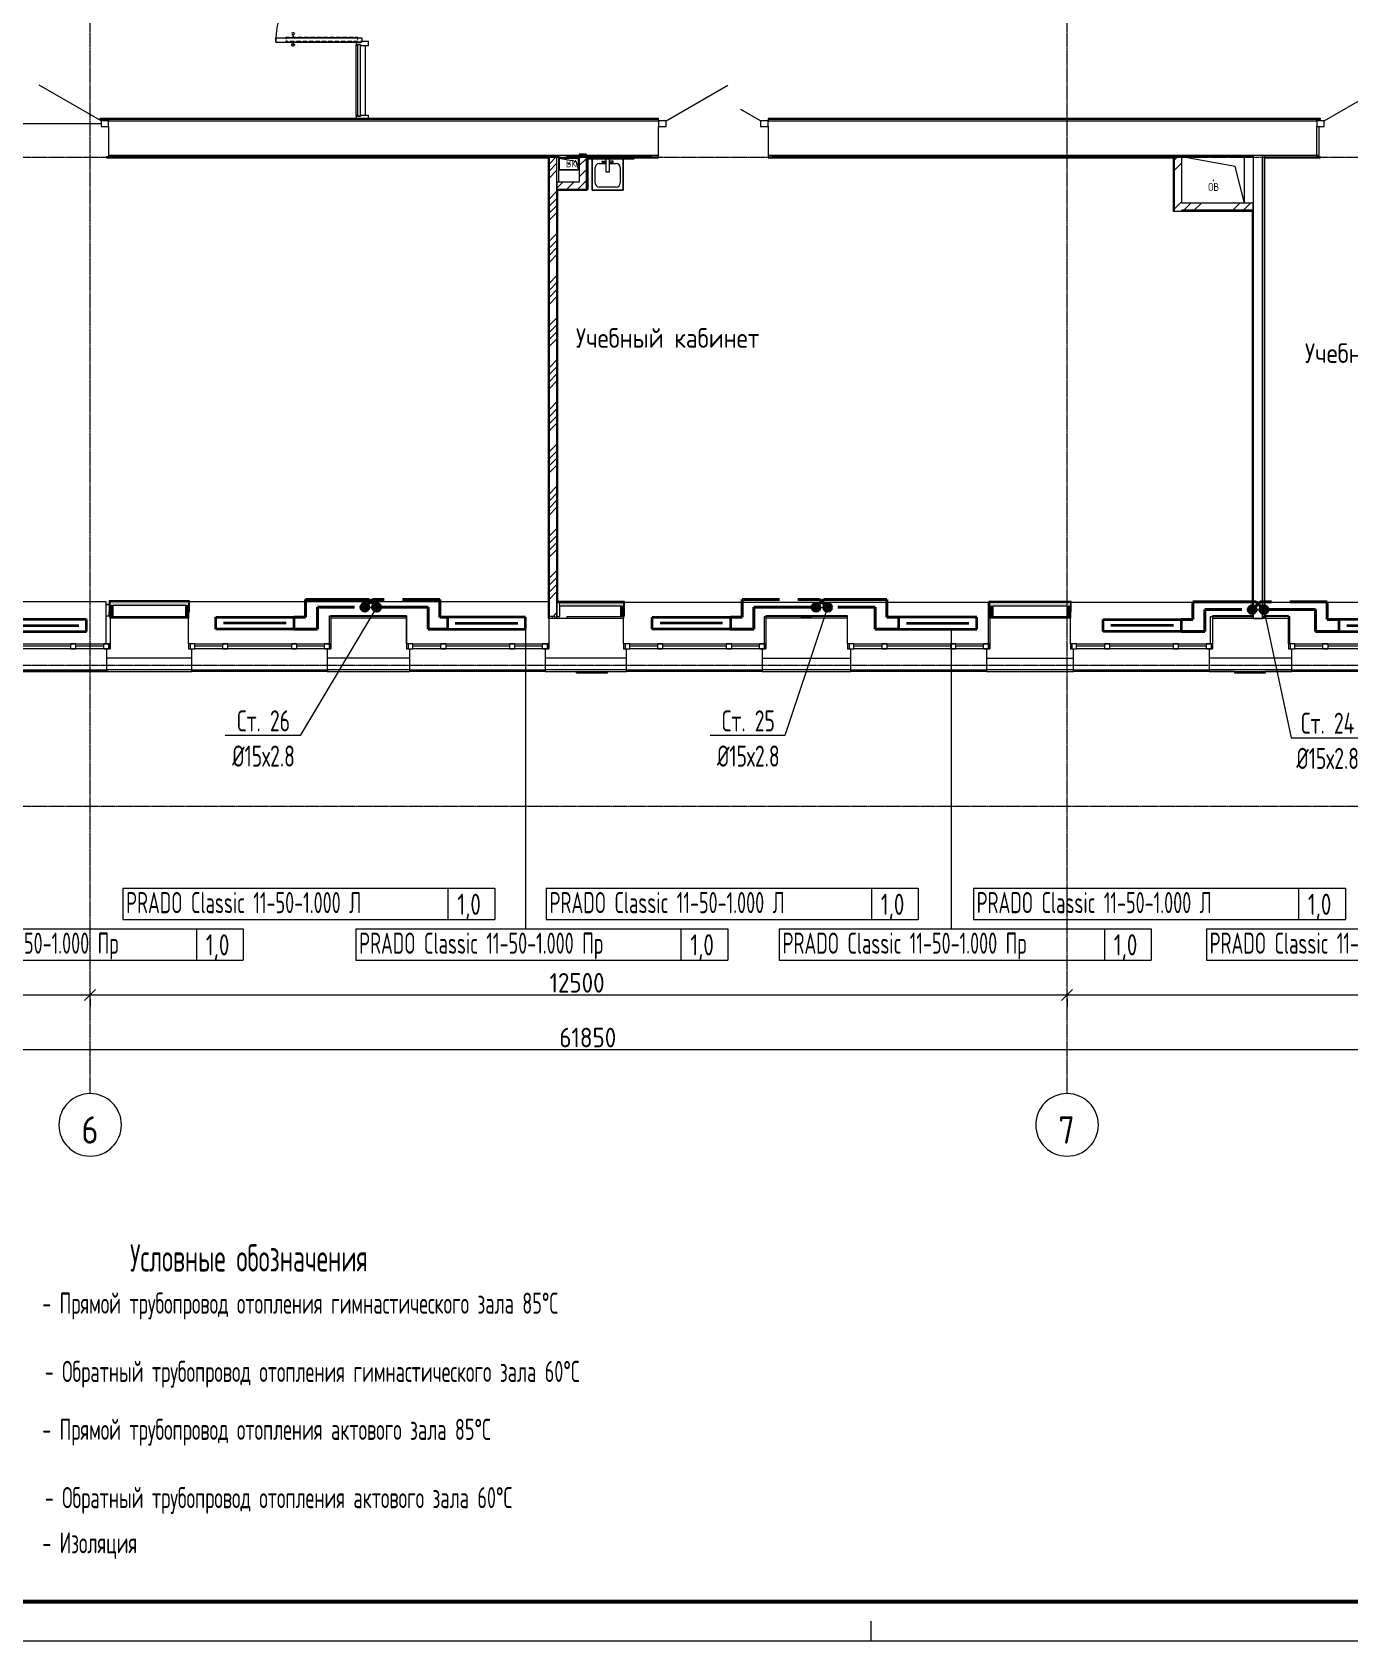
# Model space of a CAD drawing. Header units: millimetres. Extents: x -3929 to 624051, y 52832 to 514950.
# Drawn here: x 188967 to 205814, y 313246 to 333822 of the extents above; entities that cross this region are included whole.
import ezdxf
from ezdxf import colors
from ezdxf.entities.mleader import LeaderData, LeaderLine
from ezdxf.enums import TextEntityAlignment as Align
from ezdxf.math import Vec2, Vec3

# ---------------------------------------------------------------- set-up
doc = ezdxf.new("R2010")
doc.units = ezdxf.units.MM
for name, pattern in [('ADSK_Линия сетки', [25, 20, -2.5, 0, -2.5]), ('ADSK_Штриховая_ш2 п1', [3, 2, -1]), ('ADSK_Штриховая_ш3 п1_5', [4.5, 3, -1.5]), ('Hidden', [7.14375, 4.7625, -2.38125])]:
    doc.linetypes.add(name, pattern=pattern)
for name, color, linetype in [('9_Форматы', 7, 'Continuous'), ('ПРИБОРЫ', 3, 'Continuous'), ('статистика приборов', 252, 'Continuous'), ('стояки', 7, 'Continuous')]:
    doc.layers.add(name, color=color, linetype=linetype)
for name, color, linetype, lineweight in [('_ Окна', 7, 'Continuous', 9), ('_надписи ОВ', 7, 'Continuous', 20), ('Аннотация', 7, 'Continuous', 18), ('Витраж', 7, 'Continuous', 9), ('Двери', 7, 'Continuous', 9), ('Марки помещений', 7, 'Continuous', 20), ('Обобщенные модели', 7, 'Continuous', 18), ('ОВ-О-Оборудование', 32, 'Continuous', 35), ('ОВ-рамка', 7, 'Continuous', 30), ('ОВ-ТЕКСТ', 7, 'Continuous', 25), ('Окна', 7, 'Continuous', 9), ('Оси', 253, 'Continuous', 9), ('Панели витража', 7, 'Continuous', 9), ('Перекрытие', 7, 'Continuous', 18), ('Размеры', 7, 'Continuous', 9), ('Сантехника', 7, 'Continuous', 18), ('Стены внутренние', 7, 'Continuous', 18), ('Стены наружные', 7, 'Continuous', 18), ('Стены несущие', 7, 'Continuous', 30), ('Стены отделка', 7, 'Continuous', 30), ('Стены перегородки', 7, 'Continuous', 30), ('Стены штриховка', 7, 'Continuous', 9)]:
    doc.layers.add(name, color=color, linetype=linetype, lineweight=lineweight)
doc.layers.add('Линии', color=7, linetype='Continuous', lineweight=9, true_color=0x00a600)
doc.layers.add('т11.1', color=1, linetype='Continuous', true_color=0xff0000)
doc.layers.add('т21.1', color=5, linetype='Continuous', true_color=0x0000ff)
doc.styles.add('GOST Common', font='GOST_Common.ttf', dxfattribs={"width": 0.9, "height": 350})
doc.styles.add('GOST Common_1', font='GOST_Common.ttf', dxfattribs={"width": 0.9, "height": 250})
doc.styles.add('GOST Common_2', font='GOST_Common.ttf', dxfattribs={"width": 0.9, "height": 250})
doc.styles.add('GOST Common_4', font='GOST_Common.ttf', dxfattribs={"width": 0.9, "height": 200})
doc.styles.add('СТИЛЬ', font='simplex.shx', dxfattribs={"width": 0.65})

# ---------------------------------------------------------------- blocks, each defined once
blk = doc.blocks.new('*U2874')
at = {"layer": 'ОВ-О-Оборудование', "color": 32, "ltscale": 0.1, "true_color": 0xcd6928}
for p, q in [((500, 75), (-500, 75)), ((-500, 75), (-500, -75)), ((-400, 0), (400, 0)), ((500, -75), (500, 75)), ((-500, -75), (500, -75))]:
    blk.add_line(p, q, dxfattribs=at)
blk = doc.blocks.new('3 этаж')
at = {"layer": 'Стены внутренние', "lineweight": 0}
for points in [[(381667, -83721), (381707, -83721), (381707, -83681), (380702, -83681), (380702, -83721), (381528, -83721)], [(380742, -83869), (380742, -83721), (380702, -83721), (380702, -83869)], [(381707, -83869), (381707, -83721), (381667, -83721), (381667, -83869), (381692, -83869)], [(386458, -83869), (386458, -83689), (386446, -83689), (386446, -83869)], [(387272, -83729), (387272, -83689), (386458, -83689), (386458, -83729), (387255, -83729)], [(387272, -83869), (387272, -83729), (387232, -83729), (387232, -83869), (387255, -83869)], [(392962, -83729), (392990, -83729), (392990, -83689), (391960, -83689), (391960, -83729), (392950, -83729)], [(392000, -83869), (392000, -83729), (391960, -83729), (391960, -83869)], [(392990, -83869), (392990, -83729), (392950, -83729), (392950, -83869), (392962, -83869)]]:
    blk.add_hatch(color=253, dxfattribs=at).paths.add_polyline_path(points)
at = {"color": 253, "linetype": 'ByBlock', "lineweight": 0}
for p, q in [((380377, -88779), (380518, -88637)), ((380518, -88637), (380377, -88779)), ((392877, -88779), (393018, -88637)), ((393018, -88637), (392877, -88779))]:
    blk.add_line(p, q, dxfattribs=at)
at = {"layer": '_ Окна', "color": 253, "lineweight": 0}
for p, q in [((380202, -84249), (379382, -84249)), ((380202, -84279), (380202, -84219)), ((380202, -84219), (380262, -84219)), ((380262, -84279), (380202, -84279)), ((380262, -84219), (380262, -84279)), ((380622, -84249), (380262, -84249)), ((380622, -84279), (380622, -84219)), ((380622, -84219), (380702, -84219)), ((380702, -84279), (380622, -84279)), ((380682, -84219), (380682, -84279)), ((380702, -84219), (380702, -84279)), ((381787, -84219), (381707, -84219)), ((381707, -84219), (381707, -84279)), ((381707, -84279), (381787, -84279)), ((381727, -84219), (381727, -84279)), ((381787, -84279), (381787, -84219)), ((382147, -84249), (381787, -84249)), ((382147, -84279), (382147, -84219)), ((382147, -84219), (382207, -84219)), ((382207, -84279), (382147, -84279)), ((382207, -84219), (382207, -84279)), ((383027, -84249), (382207, -84249)), ((383027, -84279), (383027, -84219)), ((383027, -84219), (383087, -84219)), ((383087, -84279), (383027, -84279)), ((383087, -84219), (383087, -84279)), ((383447, -84249), (383087, -84249)), ((383447, -84279), (383447, -84219)), ((383447, -84219), (383527, -84219)), ((383527, -84279), (383447, -84279)), ((383507, -84219), (383507, -84279)), ((383527, -84219), (383527, -84279)), ((384577, -84219), (384497, -84219)), ((384497, -84219), (384497, -84279)), ((384497, -84279), (384577, -84279)), ((384517, -84219), (384517, -84279)), ((384577, -84279), (384577, -84219)), ((384937, -84249), (384577, -84249)), ((384937, -84279), (384937, -84219)), ((384937, -84219), (384997, -84219)), ((384997, -84279), (384937, -84279)), ((384997, -84219), (384997, -84279)), ((385817, -84249), (384997, -84249)), ((385817, -84279), (385817, -84219)), ((385817, -84219), (385877, -84219)), ((385877, -84279), (385817, -84279)), ((385877, -84219), (385877, -84279)), ((386237, -84249), (385877, -84249)), ((386237, -84279), (386237, -84219)), ((386237, -84219), (386317, -84219)), ((386317, -84279), (386237, -84279)), ((386297, -84219), (386297, -84279)), ((386317, -84219), (386317, -84279)), ((387352, -84219), (387272, -84219)), ((387272, -84219), (387272, -84279)), ((387272, -84279), (387352, -84279)), ((387292, -84219), (387292, -84279)), ((387352, -84279), (387352, -84219)), ((387712, -84249), (387352, -84249)), ((387712, -84279), (387712, -84219)), ((387712, -84219), (387772, -84219)), ((387772, -84279), (387712, -84279)), ((387772, -84219), (387772, -84279)), ((388592, -84249), (387772, -84249)), ((388592, -84279), (388592, -84219)), ((388592, -84219), (388652, -84219)), ((388652, -84279), (388592, -84279)), ((388652, -84219), (388652, -84279)), ((389012, -84249), (388652, -84249)), ((389012, -84279), (389012, -84219)), ((389012, -84219), (389092, -84219)), ((389092, -84279), (389012, -84279)), ((389072, -84219), (389072, -84279)), ((389092, -84219), (389092, -84279)), ((390220, -84219), (390140, -84219)), ((390140, -84219), (390140, -84279)), ((390140, -84279), (390220, -84279)), ((390160, -84219), (390160, -84279)), ((390220, -84279), (390220, -84219)), ((390580, -84249), (390220, -84249)), ((390580, -84279), (390580, -84219)), ((390580, -84219), (390640, -84219)), ((390640, -84279), (390580, -84279)), ((390640, -84219), (390640, -84279)), ((391460, -84249), (390640, -84249)), ((391460, -84279), (391460, -84219)), ((391460, -84219), (391520, -84219)), ((391520, -84279), (391460, -84279)), ((391520, -84219), (391520, -84279)), ((391880, -84249), (391520, -84249)), ((391880, -84279), (391880, -84219)), ((391880, -84219), (391960, -84219)), ((391960, -84279), (391880, -84279)), ((391940, -84219), (391940, -84279)), ((391960, -84219), (391960, -84279)), ((393070, -84219), (392990, -84219)), ((392990, -84219), (392990, -84279)), ((392990, -84279), (393070, -84279)), ((393010, -84219), (393010, -84279)), ((393070, -84279), (393070, -84219)), ((393430, -84249), (393070, -84249)), ((393430, -84279), (393430, -84219)), ((393430, -84219), (393490, -84219)), ((393490, -84279), (393430, -84279)), ((393490, -84219), (393490, -84279)), ((394310, -84249), (393490, -84249)), ((394310, -84279), (394310, -84219)), ((394310, -84219), (394370, -84219)), ((394370, -84279), (394310, -84279)), ((394370, -84219), (394370, -84279)), ((394730, -84249), (394370, -84249)), ((394730, -84279), (394730, -84219)), ((394730, -84219), (394810, -84219)), ((394810, -84279), (394730, -84279)), ((394790, -84219), (394790, -84279)), ((394810, -84219), (394810, -84279)), ((395862, -84219), (395782, -84219)), ((395782, -84219), (395782, -84279)), ((395782, -84279), (395862, -84279)), ((395802, -84219), (395802, -84279)), ((395862, -84279), (395862, -84219)), ((396222, -84249), (395862, -84249)), ((396222, -84279), (396222, -84219)), ((396222, -84219), (396282, -84219)), ((396282, -84279), (396222, -84279)), ((396282, -84219), (396282, -84279)), ((397102, -84249), (396282, -84249))]:
    blk.add_line(p, q, dxfattribs=at)
at = {"layer": 'Витраж', "color": 253, "lineweight": 0, "extrusion": (0, 0, -1)}
for p, q in [((383869, -76513), (383852, -76513)), ((383852, -76513), (383852, -76563)), ((383869, -76523), (383869, -76513)), ((383909, -76523), (383869, -76523)), ((384009, -76513), (383909, -76513)), ((383909, -76513), (383909, -76523)), ((384009, -76563), (384009, -76513)), ((383852, -76563), (383869, -76563)), ((383869, -76563), (383869, -76553)), ((383869, -76553), (383909, -76553)), ((383909, -76553), (383909, -76563)), ((383909, -76563), (384009, -76563)), ((383869, -77458), (383852, -77458)), ((383852, -77458), (383852, -77508)), ((383852, -77508), (383869, -77508)), ((383869, -77468), (383869, -77458)), ((383909, -77468), (383869, -77468)), ((383869, -77508), (383869, -77498)), ((383869, -77498), (383909, -77498)), ((384009, -77458), (383909, -77458)), ((383909, -77458), (383909, -77468)), ((383909, -77498), (383909, -77508)), ((383909, -77508), (384009, -77508)), ((384009, -77508), (384009, -77458))]:
    blk.add_line(p, q, dxfattribs=at)
at = {"layer": 'Витраж', "color": 253, "lineweight": 0}
for p, q in [((383852, -77458), (383852, -76563)), ((383969, -77458), (383969, -76563))]:
    blk.add_line(p, q, dxfattribs=at)
at = {"layer": 'Двери', "color": 253, "lineweight": 0}
for p, q in [((382825, -76468), (382825, -76523)), ((382825, -76468), (383924, -76468)), ((382825, -76523), (382825, -76468)), ((382825, -76523), (383924, -76523)), ((383924, -76468), (383924, -76523)), ((380587, -77529), (379795, -77072)), ((387817, -77529), (388609, -77072)), ((396237, -77529), (397116, -77022)), ((380587, -77529), (380587, -77599)), ((380682, -77529), (380587, -77529)), ((380682, -77599), (380682, -77529)), ((387722, -77529), (387722, -77599)), ((387817, -77529), (387722, -77529)), ((387817, -77599), (387817, -77529)), ((389027, -77529), (388772, -77382)), ((389027, -77529), (389027, -77599)), ((389122, -77529), (389027, -77529)), ((389122, -77599), (389122, -77529)), ((396142, -77529), (396142, -77599)), ((396237, -77529), (396142, -77529)), ((396237, -77599), (396237, -77529)), ((380587, -77599), (380682, -77599)), ((387722, -77599), (387817, -77599)), ((389027, -77599), (389122, -77599)), ((396142, -77599), (396237, -77599))]:
    blk.add_line(p, q, dxfattribs=at)
blk.add_arc((383869, -76503), 1045, 90, 181.0966, dxfattribs=at)
at = {"layer": 'Линии', "color": 253, "linetype": 'ADSK_Штриховая_ш3 п1_5', "lineweight": 0}
for p, q in [((382957, -76511), (382956, -76458)), ((382956, -76458), (383869, -76458)), ((383869, -76511), (382957, -76511)), ((383049, -76458), (383044, -76413)), ((383049, -76511), (383044, -76555)), ((383869, -76458), (383869, -76511))]:
    blk.add_line(p, q, dxfattribs=at)
for centre in [(383044, -76413), (383044, -76555)]:
    blk.add_circle(centre, 17, dxfattribs=at)
at = {"layer": 'Обобщенные модели', "color": 253, "lineweight": 0}
for p, q in [((386448, -78155), (386448, -78005)), ((386448, -78005), (386698, -78005)), ((386448, -78005), (386661, -78042)), ((386698, -78005), (386448, -78005)), ((386448, -78005), (386448, -78155)), ((386448, -78155), (386448, -78005)), ((386448, -78005), (386698, -78005)), ((386448, -78005), (386661, -78042)), ((386698, -78005), (386448, -78005)), ((386448, -78005), (386448, -78155)), ((386448, -78155), (386448, -78005)), ((386448, -78005), (386698, -78005)), ((386448, -78005), (386661, -78042)), ((386698, -78005), (386448, -78005)), ((386448, -78005), (386448, -78155)), ((386698, -78155), (386448, -78155)), ((386448, -78155), (386698, -78155)), ((386698, -78155), (386448, -78155)), ((386448, -78155), (386698, -78155)), ((386698, -78155), (386448, -78155)), ((386448, -78155), (386698, -78155)), ((386661, -78042), (386698, -78155)), ((386661, -78042), (386698, -78155)), ((386661, -78042), (386698, -78155)), ((386698, -78005), (386698, -78155)), ((386698, -78155), (386698, -78005)), ((386698, -78005), (386698, -78155)), ((386698, -78155), (386698, -78005)), ((386698, -78005), (386698, -78155)), ((386698, -78155), (386698, -78005)), ((394418, -77990), (394418, -77992)), ((395218, -77990), (394418, -77990)), ((395098, -78110), (394418, -77990)), ((394418, -77990), (394418, -77992)), ((395218, -77990), (394418, -77990)), ((395216, -78580), (395098, -78110)), ((395218, -78580), (395218, -77990)), ((395218, -78580), (395218, -77990))]:
    blk.add_line(p, q, dxfattribs=at)
for centre, start, end in [((386573, -78080), 90, 270), ((386573, -78080), 105, 180), ((386573, -78080), 90, 270), ((386573, -78080), 105, 180), ((386573, -78080), 90, 270), ((386573, -78080), 105, 180), ((386573, -78080), 210, 270), ((386573, -78080), 210, 270), ((386573, -78080), 210, 270), ((386573, -78080), 270, 90), ((386573, -78080), 270, 90), ((386573, -78080), 270, 90), ((386573, -78080), 330, 75), ((386573, -78080), 330, 75), ((386573, -78080), 330, 75), ((394818, -78290), 0, 180), ((394818, -78290), 60, 180), ((394818, -78290), 180, 0), ((394818, -78290), 180, 285), ((394818, -78290), 15, 30)]:
    blk.add_arc(centre, 2.5, start, end, dxfattribs=at)
at = {"layer": 'Окна', "color": 253, "lineweight": 0}
for p, q in [((379382, -84219), (380202, -84219)), ((380202, -84279), (379382, -84279)), ((380262, -84219), (380202, -84219)), ((380202, -84279), (380262, -84279)), ((380262, -84219), (380622, -84219)), ((380622, -84279), (380262, -84279)), ((380702, -84219), (380622, -84219)), ((380622, -84279), (380702, -84279)), ((380702, -84279), (380702, -84219)), ((381787, -84219), (381707, -84219)), ((381707, -84219), (381707, -84279)), ((381707, -84279), (381787, -84279)), ((381787, -84219), (382147, -84219)), ((382147, -84279), (381787, -84279)), ((382207, -84219), (382147, -84219)), ((382147, -84279), (382207, -84279)), ((382207, -84219), (383027, -84219)), ((383027, -84279), (382207, -84279)), ((383087, -84219), (383027, -84219)), ((383027, -84279), (383087, -84279)), ((383087, -84219), (383447, -84219)), ((383447, -84279), (383087, -84279)), ((383527, -84219), (383447, -84219)), ((383447, -84279), (383527, -84279)), ((383527, -84279), (383527, -84219)), ((384577, -84219), (384497, -84219)), ((384497, -84219), (384497, -84279)), ((384497, -84279), (384577, -84279)), ((384577, -84219), (384937, -84219)), ((384937, -84279), (384577, -84279)), ((384997, -84219), (384937, -84219)), ((384937, -84279), (384997, -84279)), ((384997, -84219), (385817, -84219)), ((385817, -84279), (384997, -84279)), ((385877, -84219), (385817, -84219)), ((385817, -84279), (385877, -84279)), ((385877, -84219), (386237, -84219)), ((386237, -84279), (385877, -84279)), ((386317, -84219), (386237, -84219)), ((386237, -84279), (386317, -84279)), ((386317, -84279), (386317, -84219)), ((387352, -84219), (387272, -84219)), ((387272, -84219), (387272, -84279)), ((387272, -84279), (387352, -84279)), ((387352, -84219), (387712, -84219)), ((387712, -84279), (387352, -84279)), ((387772, -84219), (387712, -84219)), ((387712, -84279), (387772, -84279)), ((387772, -84219), (388592, -84219)), ((388592, -84279), (387772, -84279)), ((388652, -84219), (388592, -84219)), ((388592, -84279), (388652, -84279)), ((388652, -84219), (389012, -84219)), ((389012, -84279), (388652, -84279)), ((389092, -84219), (389012, -84219)), ((389012, -84279), (389092, -84279)), ((389092, -84279), (389092, -84219)), ((390220, -84219), (390140, -84219)), ((390140, -84219), (390140, -84279)), ((390140, -84279), (390220, -84279)), ((390220, -84219), (390580, -84219)), ((390580, -84279), (390220, -84279)), ((390640, -84219), (390580, -84219)), ((390580, -84279), (390640, -84279)), ((390640, -84219), (391460, -84219)), ((391460, -84279), (390640, -84279)), ((391520, -84219), (391460, -84219)), ((391460, -84279), (391520, -84279)), ((391520, -84219), (391880, -84219)), ((391880, -84279), (391520, -84279)), ((391960, -84219), (391880, -84219)), ((391880, -84279), (391960, -84279)), ((391960, -84279), (391960, -84219)), ((393070, -84219), (392990, -84219)), ((392990, -84219), (392990, -84279)), ((392990, -84279), (393070, -84279)), ((393070, -84219), (393430, -84219)), ((393430, -84279), (393070, -84279)), ((393490, -84219), (393430, -84219)), ((393430, -84279), (393490, -84279)), ((393490, -84219), (394310, -84219)), ((394310, -84279), (393490, -84279)), ((394370, -84219), (394310, -84219)), ((394310, -84279), (394370, -84279)), ((394370, -84219), (394730, -84219)), ((394730, -84279), (394370, -84279)), ((394810, -84219), (394730, -84219)), ((394730, -84279), (394810, -84279)), ((394810, -84279), (394810, -84219)), ((395862, -84219), (395782, -84219)), ((395782, -84219), (395782, -84279)), ((395782, -84279), (395862, -84279)), ((395862, -84219), (396222, -84219)), ((396222, -84279), (395862, -84279)), ((396282, -84219), (396222, -84219)), ((396222, -84279), (396282, -84279)), ((396282, -84219), (397102, -84219)), ((397102, -84279), (396282, -84279))]:
    blk.add_line(p, q, dxfattribs=at)
at = {"layer": 'Оси', "color": 253, "linetype": 'ADSK_Линия сетки', "lineweight": 0}
for p, q in [((380448, -89970), (380448, -72471)), ((392948, -89970), (392948, -72471)), ((351839, -77992), (418403, -77992)), ((351839, -84492), (413046, -84492)), ((351839, -86292), (413046, -86292))]:
    blk.add_line(p, q, dxfattribs=at)
at = {"layer": 'Оси', "color": 253, "lineweight": 0}
for centre, start, end in [((380448, -90370), 0, 180), ((392948, -90370), 0, 180), ((380448, -90370), 180, 0), ((392948, -90370), 180, 0)]:
    blk.add_arc(centre, 400, start, end, dxfattribs=at)
at = {"layer": 'Панели витража', "color": 253, "lineweight": 0}
for p, q in [((383869, -76553), (383869, -77468)), ((383909, -76553), (383869, -76553)), ((383909, -77468), (383909, -76553)), ((383869, -77468), (383909, -77468))]:
    blk.add_line(p, q, dxfattribs=at)
at = {"layer": 'Перекрытие', "color": 253, "lineweight": 0}
for p, q in [((379257, -77560), (380587, -77560)), ((396167, -77599), (396167, -77969)), ((386446, -77969), (386446, -77979)), ((396167, -77969), (396142, -77969)), ((380655, -83681), (378069, -83681)), ((380655, -84219), (380655, -83681)), ((386309, -83681), (381719, -83681)), ((391942, -83689), (387284, -83689)), ((391942, -84219), (391942, -83689)), ((395316, -83689), (393002, -83689)), ((397590, -83689), (395480, -83689)), ((383512, -84219), (383512, -83861)), ((383512, -83861), (383527, -83861)), ((384497, -83861), (384497, -84219)), ((389075, -84219), (389075, -83869)), ((389075, -83869), (389092, -83869)), ((394782, -84219), (394782, -83869)), ((394782, -83869), (394810, -83869)), ((395782, -83869), (395792, -83869)), ((395792, -83869), (395792, -84219))]:
    blk.add_line(p, q, dxfattribs=at)
at = {"layer": 'Размеры', "color": 253, "lineweight": 0}
for p, q in [((372398, -88708), (380598, -88708)), ((380298, -88708), (393098, -88708)), ((380448, -88758), (380448, -88858)), ((380448, -88758), (380448, -88858)), ((392798, -88708), (400998, -88708)), ((392948, -88758), (392948, -88858)), ((392948, -88758), (392948, -88858)), ((355748, -89408), (417898, -89408))]:
    blk.add_line(p, q, dxfattribs=at)
at = {"layer": 'Сантехника', "color": 253, "lineweight": 0}
for p, q in [((386870, -78014), (386870, -78414)), ((386870, -78414), (386870, -78014)), ((386910, -78324), (386910, -78124)), ((386960, -78074), (387045, -78074)), ((387000, -78044), (387045, -78044)), ((387000, -78059), (387000, -78044)), ((387045, -78059), (387000, -78059)), ((387045, -78014), (387045, -78179)), ((387045, -78179), (387095, -78179)), ((387095, -78179), (387095, -78014)), ((387140, -78044), (387095, -78044)), ((387095, -78059), (387140, -78059)), ((387095, -78074), (387180, -78074)), ((387140, -78059), (387140, -78044)), ((387230, -78124), (387230, -78324)), ((387270, -78414), (387270, -78014)), ((387270, -78014), (387270, -78414)), ((387180, -78374), (386960, -78374)), ((386870, -78414), (387270, -78414)), ((387270, -78414), (386870, -78414))]:
    blk.add_line(p, q, dxfattribs=at)
for centre, start, end in [((386960, -78124), 90, 180), ((387180, -78124), 0, 90), ((386960, -78324), 180, 270), ((387180, -78324), 270, 0)]:
    blk.add_arc(centre, 50, start, end, dxfattribs=at)
at = {"layer": 'Стены внутренние', "color": 253, "linetype": 'Continuous', "lineweight": 0}
for p, q in [((386707, -78100), (386795, -78012)), ((386707, -78242), (386795, -78154)), ((394318, -78030), (394356, -77992)), ((394318, -78165), (394418, -78065)), ((386421, -78387), (386494, -78314)), ((386547, -78402), (386635, -78314)), ((386689, -78402), (386777, -78314)), ((386777, -78314), (386795, -78295)), ((394318, -78659), (394418, -78559)), ((394432, -78680), (394532, -78580)), ((394567, -78680), (394667, -78580)), ((395060, -78680), (395160, -78580)), ((395195, -78680), (395295, -78580))]:
    blk.add_line(p, q, dxfattribs=at)
at = {"layer": 'Стены внутренние', "color": 253, "lineweight": 0}
for p, q in [((380655, -83708), (380690, -83708)), ((380690, -83720), (380655, -83720))]:
    blk.add_line(p, q, dxfattribs=at)
at = {"layer": 'Стены наружные', "color": 253, "lineweight": 0}
for p, q in [((380655, -83857), (380690, -83857)), ((380690, -83857), (380690, -83809)), ((391942, -83857), (391948, -83857)), ((378922, -84549), (380657, -84549)), ((381747, -84549), (383482, -84549)), ((384537, -84549), (386272, -84549)), ((387312, -84549), (389047, -84549)), ((390180, -84549), (391915, -84549)), ((393030, -84549), (394765, -84549)), ((395822, -84549), (397557, -84549)), ((378922, -84569), (380657, -84569)), ((380681, -84570), (378927, -84570)), ((380681, -84570), (380681, -84569)), ((383482, -84569), (381747, -84569)), ((381747, -84569), (381747, -84570)), ((383502, -84570), (381747, -84570)), ((383502, -84570), (383502, -84569)), ((386272, -84569), (384537, -84569)), ((384537, -84569), (384537, -84570)), ((386272, -84570), (384537, -84570)), ((386272, -84570), (386272, -84569)), ((389047, -84569), (387312, -84569)), ((387312, -84569), (387312, -84570)), ((389047, -84570), (387312, -84570)), ((389047, -84570), (389047, -84569)), ((391915, -84569), (390180, -84569)), ((390180, -84569), (390180, -84570)), ((391915, -84570), (390180, -84570)), ((391915, -84570), (391915, -84569)), ((394765, -84569), (393030, -84569)), ((393030, -84569), (393030, -84570)), ((394765, -84570), (393030, -84570)), ((394765, -84570), (394765, -84569)), ((397557, -84569), (395822, -84569)), ((395822, -84569), (395822, -84570)), ((397557, -84570), (395822, -84570))]:
    blk.add_line(p, q, dxfattribs=at)
at = {"layer": 'Стены несущие', "color": 253, "lineweight": 0}
for p, q in [((380682, -77529), (387722, -77529)), ((389122, -77529), (396142, -77529)), ((380682, -77599), (380682, -77969)), ((387722, -77969), (387722, -77599)), ((389122, -77599), (389122, -77969)), ((396142, -77969), (396142, -77599)), ((387722, -77969), (380682, -77969)), ((396142, -77969), (389122, -77969)), ((394418, -77992), (394318, -77992)), ((394318, -77992), (394318, -78682)), ((394418, -78580), (394418, -77992)), ((395328, -78580), (394418, -78580)), ((395328, -78680), (395328, -78580)), ((394318, -78682), (394418, -78682)), ((394418, -78682), (394418, -78670)), ((394418, -78680), (395328, -78680)), ((380702, -83889), (380702, -84219)), ((381707, -83889), (380702, -83889)), ((381707, -84219), (381707, -83889)), ((383527, -83889), (383527, -84219)), ((384497, -83889), (383527, -83889)), ((384497, -84219), (384497, -83889)), ((386317, -83889), (386317, -84219)), ((386317, -83889), (387272, -83889)), ((387272, -84219), (387272, -83889)), ((389092, -83889), (389092, -84219)), ((390140, -83889), (389092, -83889)), ((390140, -84219), (390140, -83889)), ((391960, -83889), (391960, -84219)), ((392990, -83889), (391960, -83889)), ((392990, -84219), (392990, -83889)), ((394810, -83889), (394810, -84219)), ((394810, -83889), (395448, -83889)), ((395448, -83889), (395782, -83889)), ((395782, -84219), (395782, -83889)), ((380657, -84279), (380657, -84399)), ((381747, -84399), (381747, -84279)), ((383482, -84279), (383482, -84399)), ((384537, -84399), (384537, -84279)), ((386272, -84279), (386272, -84399)), ((387312, -84399), (387312, -84279)), ((389047, -84279), (389047, -84399)), ((390180, -84399), (390180, -84279)), ((391915, -84279), (391915, -84399)), ((393030, -84399), (393030, -84279)), ((394765, -84279), (394765, -84399)), ((395822, -84399), (395822, -84279)), ((381747, -84399), (380657, -84399)), ((384537, -84399), (383482, -84399)), ((387312, -84399), (386272, -84399)), ((389047, -84399), (390180, -84399)), ((391915, -84399), (393030, -84399)), ((395822, -84399), (394765, -84399))]:
    blk.add_line(p, q, dxfattribs=at)
at = {"layer": 'Стены отделка', "color": 253, "lineweight": 0}
for p, q in [((380572, -77497), (380572, -77509)), ((387722, -77497), (380572, -77497)), ((380572, -77509), (380682, -77509)), ((380682, -77509), (380682, -77529)), ((387722, -77529), (387722, -77497)), ((389122, -77497), (389122, -77529)), ((396192, -77497), (389122, -77497)), ((396142, -77529), (396142, -77509)), ((396142, -77509), (396192, -77509)), ((396192, -77509), (396192, -77497)), ((380682, -77969), (380682, -77989)), ((386446, -77979), (386321, -77979)), ((386321, -77979), (386321, -83889)), ((386398, -77989), (386398, -77969)), ((386421, -83889), (386421, -77979)), ((386446, -78314), (386446, -77979)), ((386548, -77969), (386548, -77989)), ((386795, -77956), (386707, -77956)), ((386707, -77956), (386707, -78314)), ((386795, -77956), (386795, -78402)), ((387722, -78001), (387722, -77969)), ((389122, -77969), (389122, -78001)), ((395468, -77969), (395468, -83879)), ((395480, -83857), (395480, -77969)), ((396142, -77989), (396142, -77969)), ((386398, -77989), (380658, -77989)), ((380658, -77989), (380658, -78001)), ((380658, -78001), (386309, -78001)), ((386309, -77989), (386309, -83889)), ((387632, -77989), (386548, -77989)), ((386820, -78014), (387408, -78014)), ((386820, -78402), (386820, -78014)), ((387408, -78014), (387408, -77989)), ((387408, -78001), (387722, -78001)), ((389122, -78001), (394306, -78001)), ((395328, -77989), (389172, -77989)), ((394306, -78001), (394306, -78680)), ((394318, -77992), (394318, -77989)), ((395468, -78001), (396192, -78001)), ((396192, -77989), (396142, -77989)), ((396192, -78001), (396192, -77989)), ((386707, -78314), (386421, -78314)), ((386421, -78402), (386820, -78402)), ((386458, -78408), (386431, -78408)), ((386433, -83677), (386433, -78414)), ((386433, -78414), (386807, -78414)), ((386458, -78402), (386458, -78408)), ((386807, -78414), (386807, -78402)), ((394308, -78682), (394318, -78682)), ((395328, -78670), (394418, -78670)), ((394418, -78682), (395316, -78682)), ((395316, -78682), (395316, -83857)), ((380690, -83671), (380690, -83809)), ((381717, -83669), (380692, -83669)), ((381707, -83681), (380702, -83681)), ((380702, -83889), (380702, -83681)), ((380742, -83721), (381667, -83721)), ((380742, -83869), (380742, -83721)), ((381667, -83721), (381667, -83869)), ((381707, -83681), (381707, -83889)), ((381719, -83809), (381719, -83671)), ((386418, -83689), (386418, -83869)), ((386418, -83689), (387272, -83689)), ((387282, -83677), (386433, -83677)), ((386458, -83729), (387232, -83729)), ((386458, -83869), (386458, -83729)), ((387232, -83729), (387232, -83869)), ((387272, -83689), (387272, -83889)), ((387284, -83857), (387284, -83679)), ((391948, -83679), (391948, -83857)), ((393000, -83677), (391950, -83677)), ((392990, -83689), (391960, -83689)), ((391960, -83889), (391960, -83689)), ((392000, -83729), (392950, -83729)), ((392000, -83869), (392000, -83729)), ((392950, -83729), (392950, -83869)), ((392990, -83689), (392990, -83889)), ((393002, -83809), (393002, -83679)), ((380690, -83809), (380702, -83809)), ((380702, -83869), (380742, -83869)), ((380742, -83869), (381707, -83869)), ((381707, -83809), (381719, -83809)), ((383527, -83857), (383527, -83889)), ((384497, -83857), (383527, -83857)), ((384497, -83889), (384497, -83857)), ((386309, -83889), (386317, -83889)), ((386398, -83869), (386317, -83869)), ((386317, -83869), (386317, -83889)), ((386398, -83889), (386398, -83869)), ((386418, -83869), (386458, -83869)), ((386548, -83869), (386548, -83889)), ((386548, -83869), (387272, -83869)), ((387272, -83857), (387284, -83857)), ((389092, -83857), (389092, -83889)), ((390140, -83857), (389092, -83857)), ((389548, -83879), (389548, -83869)), ((389548, -83869), (389668, -83869)), ((389668, -83879), (389548, -83879)), ((389668, -83869), (389668, -83879)), ((390140, -83889), (390140, -83857)), ((391948, -83857), (391960, -83857)), ((391960, -83869), (392000, -83869)), ((392000, -83869), (392990, -83869)), ((392990, -83809), (393002, -83809)), ((394810, -83857), (394810, -83889)), ((395316, -83857), (394810, -83857)), ((395318, -83869), (395328, -83869)), ((395468, -83869), (395448, -83869)), ((395448, -83879), (395468, -83879)), ((395782, -83857), (395480, -83857)), ((395782, -83889), (395782, -83857)), ((380657, -84399), (380657, -84569)), ((381747, -84549), (380657, -84549)), ((381747, -84399), (381747, -84399)), ((381747, -84569), (381747, -84399)), ((383482, -84399), (383482, -84569)), ((384537, -84549), (383482, -84549)), ((384537, -84569), (384537, -84399)), ((386272, -84399), (386272, -84569)), ((387312, -84549), (386272, -84549)), ((387312, -84569), (387312, -84399)), ((389047, -84399), (389047, -84569)), ((390180, -84549), (389047, -84549)), ((390180, -84569), (390180, -84399)), ((391915, -84399), (391915, -84569)), ((393030, -84549), (391915, -84549)), ((393030, -84569), (393030, -84399)), ((394765, -84399), (394765, -84569)), ((395822, -84549), (394765, -84549)), ((395822, -84399), (395822, -84399)), ((395822, -84569), (395822, -84399)), ((380657, -84569), (381747, -84569)), ((383482, -84569), (384537, -84569)), ((386272, -84569), (387312, -84569)), ((386272, -84570), (386669, -84570)), ((386669, -84589), (386669, -84569)), ((386669, -84589), (387069, -84589)), ((387069, -84589), (387069, -84570)), ((387069, -84570), (387312, -84570)), ((389047, -84569), (390180, -84569)), ((391915, -84569), (393030, -84569)), ((394765, -84569), (395822, -84569)), ((395088, -84569), (394765, -84569)), ((394765, -84570), (395088, -84570)), ((394765, -84570), (394765, -84570)), ((395088, -84569), (395088, -84589)), ((395088, -84589), (395488, -84589)), ((395822, -84569), (395488, -84569)), ((395488, -84589), (395488, -84570)), ((395488, -84570), (395822, -84570)), ((395822, -84570), (395822, -84570))]:
    blk.add_line(p, q, dxfattribs=at)
at = {"layer": 'Стены перегородки', "color": 253, "lineweight": 0}
for p, q in [((395328, -77969), (395328, -83892)), ((395448, -83892), (395448, -77969)), ((395328, -83892), (395448, -83892))]:
    blk.add_line(p, q, dxfattribs=at)
at = {"layer": 'Стены штриховка', "color": 253, "lineweight": 0}
for p, q in [((387722, -77499), (380572, -77499)), ((387722, -77509), (380682, -77509)), ((396192, -77499), (389122, -77499)), ((396142, -77509), (389122, -77509)), ((395478, -83859), (395478, -77969)), ((380658, -77999), (386311, -77999)), ((386311, -77999), (386311, -83889)), ((386805, -77999), (387722, -77999)), ((386805, -78402), (386805, -77999)), ((386811, -78005), (387408, -78005)), ((386811, -78402), (386811, -78005)), ((387632, -77989), (387722, -77989)), ((389122, -77989), (389172, -77989)), ((389122, -77999), (394308, -77999)), ((394308, -77999), (394308, -78682)), ((395468, -77989), (396142, -77989)), ((395468, -77999), (396192, -77999)), ((386421, -78314), (386421, -78402)), ((386431, -83679), (386431, -78408)), ((386458, -78408), (386458, -78412)), ((386458, -78412), (386807, -78412)), ((394318, -78680), (394306, -78680)), ((394306, -78680), (394306, -78682)), ((394306, -78682), (394308, -78682)), ((395318, -78680), (395318, -83859)), ((380692, -83669), (380690, -83669)), ((380690, -83669), (380690, -83671)), ((381719, -83671), (380690, -83671)), ((380692, -83669), (380692, -83809)), ((381717, -83809), (381717, -83669)), ((381719, -83669), (381717, -83669)), ((381719, -83671), (381719, -83669)), ((387284, -83679), (386431, -83679)), ((387282, -83857), (387282, -83677)), ((387284, -83677), (387282, -83677)), ((387284, -83679), (387284, -83677)), ((391950, -83677), (391948, -83677)), ((391948, -83677), (391948, -83679)), ((393002, -83679), (391948, -83679)), ((391950, -83677), (391950, -83857)), ((393000, -83809), (393000, -83677)), ((393002, -83677), (393000, -83677)), ((393002, -83679), (393002, -83677)), ((384497, -83859), (383527, -83859)), ((384497, -83869), (383527, -83869)), ((390140, -83859), (389092, -83859)), ((389548, -83869), (389092, -83869)), ((390140, -83869), (389668, -83869)), ((395318, -83859), (394810, -83859)), ((394810, -83869), (395318, -83869)), ((395782, -83869), (395468, -83869)), ((395782, -83859), (395478, -83859))]:
    blk.add_line(p, q, dxfattribs=at)
at = {"layer": 'Стены штриховка', "color": 253, "linetype": 'Continuous', "lineweight": 0}
for p, q in [((386321, -77991), (386332, -77979)), ((386321, -78080), (386421, -77980)), ((386321, -78170), (386421, -78070)), ((386321, -78260), (386421, -78160)), ((386321, -78529), (386421, -78429)), ((386321, -78619), (386421, -78519)), ((386321, -78709), (386421, -78609)), ((386321, -78799), (386421, -78699)), ((386321, -79068), (386421, -78968)), ((386321, -79158), (386421, -79058)), ((386321, -79248), (386421, -79148)), ((386321, -79338), (386421, -79238)), ((386321, -79607), (386421, -79507)), ((386321, -79697), (386421, -79597)), ((386321, -79787), (386421, -79687)), ((386321, -79876), (386421, -79776)), ((386321, -80146), (386421, -80046)), ((386321, -80236), (386421, -80136)), ((386321, -80325), (386421, -80225)), ((386321, -80415), (386421, -80315)), ((386321, -80685), (386421, -80585)), ((386321, -80774), (386421, -80674)), ((386321, -80864), (386421, -80764)), ((386321, -80954), (386421, -80854)), ((386321, -81223), (386421, -81123)), ((386321, -81313), (386421, -81213)), ((386321, -81403), (386421, -81303)), ((386321, -81493), (386421, -81393)), ((386321, -81762), (386421, -81662)), ((386321, -81852), (386421, -81752)), ((386321, -81942), (386421, -81842)), ((386321, -82032), (386421, -81932)), ((386321, -82301), (386421, -82201)), ((386321, -82391), (386421, -82291)), ((386321, -82481), (386421, -82381)), ((386321, -82570), (386421, -82470)), ((386321, -82840), (386421, -82740)), ((386321, -82930), (386421, -82830)), ((386321, -83019), (386421, -82919)), ((386321, -83109), (386421, -83009)), ((386321, -83379), (386421, -83279)), ((386321, -83468), (386421, -83368)), ((386321, -83558), (386421, -83458)), ((386321, -83648), (386421, -83548)), ((386349, -83889), (386421, -83818))]:
    blk.add_line(p, q, dxfattribs=at)
at = {"layer": 'Аннотация', "color": 253, "lineweight": 0, "style": 'GOST Common_4', "width": 0.9}
for s, p in [('ВК', (386534, -78123)), ('ОВ', (394753, -78423))]:
    blk.add_text(s, height=100, dxfattribs=at).set_placement(p)
at = {"layer": 'Марки помещений', "color": 253, "lineweight": 0, "style": 'GOST Common_2', "width": 0.9}
for p in [(386663, -80430), (395991, -80624)]:
    blk.add_text('Учебный кабинет', height=250, dxfattribs=at).set_placement(p)
at = {"layer": 'Оси', "color": 253, "lineweight": 0, "style": 'GOST Common', "width": 0.9}
for s, p in [('6', (380337, -90610)), ('7', (392835, -90610))]:
    blk.add_text(s, height=350, dxfattribs=at).set_placement(p)
at = {"layer": 'Размеры', "color": 253, "lineweight": 0, "style": 'GOST Common_1', "width": 0.9}
for s, p in [('12500', (386326, -88678)), ('61850', (386451, -89378))]:
    blk.add_text(s, height=250, dxfattribs=at).set_placement(p)
blk = doc.blocks.new('*U2998')
at = {"layer": '9_Форматы', "color": 7, "linetype": 'Continuous', "lineweight": 9, "ltscale": 100}
blk.add_lwpolyline([(5, -5), (5, 589), (-836, 589), (-836, -5)], close=True, dxfattribs=at)
at = {"layer": '9_Форматы', "color": 7, "linetype": 'Continuous', "lineweight": 9, "ltscale": 100, "const_width": 0.5}
blk.add_lwpolyline([(0, 0), (0, 584), (-816, 584), (-816, 0)], close=True, dxfattribs=at)
at = {"layer": '9_Форматы', "color": 7, "linetype": 'Continuous', "lineweight": 15, "ltscale": 100}
blk.add_lwpolyline([(-375, -5), (-375, -2.5)], dxfattribs=at)

msp = doc.modelspace()

# ---------------------------------------------------------------- hatches: boundary and pattern name
at = {"layer": 'т11.1', "lineweight": 40}
h = msp.add_hatch(color=256, dxfattribs=at)
h.dxf.hatch_style = 1
h.paths.add_polyline_path([(193423.755, 326466.272, 1), (193323.755, 326466.272, 1)])
h = msp.add_hatch(color=256, dxfattribs=at)
h.dxf.hatch_style = 1
h.paths.add_polyline_path([(199045.309, 326466.272, 1), (198945.309, 326466.272, 1)])
h = msp.add_hatch(color=256, dxfattribs=at)
h.dxf.hatch_style = 1
h.paths.add_polyline_path([(204777.456, 326436.272, 1), (204677.456, 326436.272, 1)])
at = {"layer": 'т21.1', "linetype": 'ADSK_Штриховая_ш2 п1', "lineweight": 40, "ltscale": 50}
h = msp.add_hatch(color=256, dxfattribs=at)
h.dxf.hatch_style = 1
h.paths.add_polyline_path([(193273.755, 326466.272, 1), (193173.755, 326466.272, 1)])
h = msp.add_hatch(color=256, dxfattribs=at)
h.dxf.hatch_style = 1
h.paths.add_polyline_path([(199195.309, 326466.272, 1), (199095.309, 326466.272, 1)])
h = msp.add_hatch(color=256, dxfattribs=at)
h.dxf.hatch_style = 1
h.paths.add_polyline_path([(204627.456, 326436.272, 1), (204527.456, 326436.272, 1)])

# ---------------------------------------------------------------- linework, layer by layer
at = {"layer": 'ПРИБОРЫ', "color": 7, "lineweight": 15}
for p, q in [((190127.541, 322871.332), (194887.162, 322871.332)), ((190127.541, 322871.332), (194887.162, 322871.332)), ((190127.541, 322871.332), (190127.541, 322471.332)), ((194287.162, 322871.332), (194287.162, 322471.332)), ((194887.162, 322871.332), (194887.162, 322471.332)), ((195545.53, 322871.332), (200305.15, 322871.332)), ((195545.53, 322871.332), (200305.15, 322871.332)), ((195545.53, 322871.332), (195545.53, 322471.332)), ((199705.15, 322871.332), (199705.15, 322471.332)), ((200305.15, 322871.332), (200305.15, 322471.332)), ((201009.65, 322871.332), (205769.27, 322871.332)), ((201009.65, 322871.332), (205769.27, 322871.332)), ((201009.65, 322871.332), (201009.65, 322471.332)), ((205169.27, 322871.332), (205169.27, 322471.332)), ((205769.27, 322871.332), (205769.27, 322471.332)), ((190127.541, 322471.332), (194887.162, 322471.332)), ((195545.53, 322471.332), (200305.15, 322471.332)), ((201009.65, 322471.332), (205769.27, 322471.332)), ((186909.099, 322352.735), (191668.719, 322352.735)), ((186909.099, 322352.735), (191668.719, 322352.735)), ((191068.719, 322352.735), (191068.719, 321952.735)), ((191668.719, 322352.735), (191668.719, 321952.735)), ((193108.793, 322352.735), (197868.413, 322352.735)), ((193108.793, 322352.735), (197868.413, 322352.735)), ((193108.793, 322352.735), (193108.793, 321952.735)), ((197268.413, 322352.735), (197268.413, 321952.735)), ((197868.413, 322352.735), (197868.413, 321952.735)), ((198526.781, 322352.735), (203286.401, 322352.735)), ((198526.781, 322352.735), (203286.401, 322352.735)), ((198526.781, 322352.735), (198526.781, 321952.735)), ((202686.401, 322352.735), (202686.401, 321952.735)), ((203286.401, 322352.735), (203286.401, 321952.735)), ((203990.901, 322352.735), (208750.521, 322352.735)), ((203990.901, 322352.735), (208750.521, 322352.735)), ((203990.901, 322352.735), (203990.901, 321952.735)), ((186909.099, 321952.735), (191668.719, 321952.735)), ((193108.793, 321952.735), (197868.413, 321952.735)), ((198526.781, 321952.735), (203286.401, 321952.735)), ((203990.901, 321952.735), (208750.521, 321952.735))]:
    msp.add_line(p, q, dxfattribs=at)
at = {"layer": 'стояки', "color": 7, "lineweight": 15}
for points in [[(195279.151, 326262.613), (195279.151, 322352.735)], [(200727.671, 326187.613), (200727.671, 322352.735)]]:
    msp.add_lwpolyline(points, dxfattribs=at)
at = {"layer": 'т11.1', "lineweight": 40}
for p, q in [((192466.014, 326337.613), (192466.014, 326567.27)), ((192466.014, 326567.27), (193272.758, 326567.27)), ((193373.755, 326466.272), (193272.758, 326567.27)), ((198995.309, 326466.272), (199096.307, 326567.27)), ((199903.051, 326567.27), (199096.307, 326567.27)), ((199903.051, 326337.613), (199903.051, 326567.27)), ((192316.014, 326337.613), (192466.014, 326337.613)), ((194033.227, 326467.27), (193373.755, 326466.272)), ((194033.227, 326187.613), (194033.227, 326467.27)), ((198201.377, 326187.613), (198201.377, 326467.27)), ((198201.377, 326467.27), (198990.073, 326466.272)), ((200053.051, 326337.613), (199903.051, 326337.613)), ((203819.715, 326307.613), (203819.715, 326537.27)), ((203819.715, 326537.27), (204626.459, 326537.27)), ((204727.456, 326436.272), (204626.459, 326537.27)), ((205386.928, 326437.27), (204727.456, 326436.272)), ((205386.928, 326157.613), (205386.928, 326437.27)), ((194279.151, 326187.613), (194033.227, 326187.613)), ((197901.377, 326187.613), (198201.377, 326187.613)), ((203669.715, 326307.613), (203819.715, 326307.613)), ((205686.928, 326157.613), (205386.928, 326157.613))]:
    msp.add_line(p, q, dxfattribs=at)
for centre in [(193373.755, 326466.272), (198995.309, 326466.272), (204727.456, 326436.272)]:
    msp.add_circle(centre, 50, dxfattribs=at)
at = {"layer": 'т21.1', "linetype": 'Hidden', "lineweight": 40, "ltscale": 100}
for p, q in [((193223.755, 326466.272), (193324.753, 326567.27)), ((194183.227, 326567.27), (193324.753, 326567.27)), ((194183.227, 326337.613), (194183.227, 326567.27)), ((198051.377, 326337.613), (198051.377, 326567.27)), ((198051.377, 326567.27), (199039.076, 326567.27)), ((199140.073, 326466.272), (199039.076, 326567.27)), ((192616.014, 326187.613), (192616.014, 326467.27)), ((192616.014, 326467.27), (193223.755, 326466.272)), ((194279.151, 326337.613), (194183.227, 326337.613)), ((197901.377, 326337.613), (198051.377, 326337.613)), ((199753.051, 326467.27), (199145.309, 326466.272)), ((199753.051, 326187.613), (199753.051, 326467.27)), ((203969.715, 326157.613), (203969.715, 326437.27)), ((203969.715, 326437.27), (204577.456, 326436.272)), ((204577.456, 326436.272), (204678.454, 326537.27)), ((205536.928, 326537.27), (204678.454, 326537.27)), ((205536.928, 326307.613), (205536.928, 326537.27)), ((192316.014, 326187.613), (192616.014, 326187.613)), ((200053.051, 326187.613), (199753.051, 326187.613)), ((203669.715, 326157.613), (203969.715, 326157.613)), ((205686.928, 326307.613), (205536.928, 326307.613))]:
    msp.add_line(p, q, dxfattribs=at)
at = {"layer": 'т21.1', "lineweight": 40, "ltscale": 50}
for centre in [(193223.755, 326466.272), (199145.309, 326466.272), (204577.456, 326436.272)]:
    msp.add_circle(centre, 50, dxfattribs=at)

# ---------------------------------------------------------------- block references
at = {"layer": 'ОВ-О-Оборудование', "ltscale": 10, "xscale": -1}
for p in [(191816.014, 326262.613), (197401.377, 326262.613), (203169.715, 326232.613)]:
    msp.add_blockref('*U2874', p, dxfattribs=at)
at = {"layer": 'ОВ-О-Оборудование', "ltscale": 10}
for p in [(194779.151, 326262.613), (200553.051, 326262.613), (189163.23, 326232.613), (206186.928, 326232.613)]:
    msp.add_blockref('*U2874', p, dxfattribs=at)
at = {"layer": 'ОВ-рамка', "ltscale": 100, "transparency": 33554687, "xscale": 100, "yscale": 100, "zscale": 100}
msp.add_blockref('*U2998', (237201.455, 313745.999), dxfattribs=at)
at = {"layer": 'стояки', "color": 5, "lineweight": 40}
msp.add_blockref('3 этаж', (-190738.98, 410215.433), dxfattribs=at)

# ---------------------------------------------------------------- texts
at = {"layer": '_надписи ОВ', "ltscale": 10, "style": 'СТИЛЬ', "width": 0.6}
for s, height, p in [('Условные обозначения', 350, (190220.208, 317968.866)), ('- Прямой трубопровод отопления гимнастического зала 85%%DС', 270, (189095.596, 317429.917)), ('- Обратный трубопровод отопления гимнастического зала 60%%DС', 270, (189128.84, 316556.887)), ('- Прямой трубопровод отопления актового зала 85%%DС', 270, (189095.596, 315815.729)), ('- Обратный трубопровод отопления актового зала 60%%DС', 270, (189128.84, 314942.699)), (' - Изоляция', 270, (188988.754, 314365.341))]:
    msp.add_text(s, height=height, dxfattribs=at).set_placement(p)
at = {"layer": 'статистика приборов', "color": 7, "style": 'СТИЛЬ', "width": 0.6}
for s, p in [('PRADO Classic 11-50-1.000 Л      ', (190170.518, 322553.185)), ('PRADO Classic 11-50-1.000 Л      ', (195588.506, 322553.185)), ('PRADO Classic 11-50-1.000 Л      ', (201052.626, 322553.185)), ('PRADO Classic 11-50-1.000 Пр      ', (186952.075, 322034.588)), ('PRADO Classic 11-50-1.000 Пр      ', (193151.769, 322034.588)), ('PRADO Classic 11-50-1.000 Пр      ', (198569.758, 322034.588)), ('PRADO Classic 11-50-1.000 Пр      ', (204033.877, 322034.588))]:
    msp.add_text(s, height=270, dxfattribs=at).set_placement(p)
at = {"layer": 'статистика приборов', "color": 7, "style": 'СТИЛЬ', "width": 0.7}
for p in [(194558.228, 322531.783), (199976.216, 322531.783), (205440.336, 322531.783), (191339.785, 322013.186), (197539.479, 322013.186), (202957.467, 322013.186)]:
    msp.add_text('1,0', height=270, dxfattribs=at).set_placement(p, align=Align.CENTER)

# ---------------------------------------------------------------- leaders
at = {"layer": 'ОВ-ТЕКСТ', "color": 7}
ml = msp.add_multileader_mtext('Standard', dxfattribs=at)
ml.set_content('\\A1;Ст. 26^J%%C15х2.8 ', color=7, style='СТИЛЬ')
ml.set_leader_properties(color=7, lineweight=18)
ml.build(insert=Vec2(0, 0))
ml.multileader.update_dxf_attribs({"text_left_attachment_type": 6, "text_right_attachment_type": 6, "dogleg_length": 0.36, "arrow_head_size": 0.126})
ctx = ml.context
ctx.base_point, ctx.char_height, ctx.arrow_head_size, ctx.landing_gap_size, ctx.plane_origin = Vec3(191459.556, 324823.973), 270, 0.126, 0.063, Vec3(198080.469, 320717.887)
ctx.left_attachment, ctx.right_attachment, ctx.text_align_type = 6, 6, 1
notes = []
notes.append((ctx, [(1, (1, 1, 0), (192395.934, 324823.973), (-1, 0), 0.252, [(0, [(193223.755, 326464.272), (193373.755, 326464.272)], 0, [])])]))
ctx.mtext.insert, ctx.mtext.width, ctx.mtext.alignment, ctx.mtext.flow_direction = Vec3(191927.619, 325147.973), 1404.14984, 2, 5
ml = msp.add_multileader_mtext('Standard', dxfattribs=at)
ml.set_content('\\A1;Ст. 25^J%%C15х2.8 ', color=7, style='СТИЛЬ')
ml.set_leader_properties(color=7, lineweight=18)
ml.build(insert=Vec2(0, 0))
ml.multileader.update_dxf_attribs({"text_left_attachment_type": 6, "text_right_attachment_type": 6, "dogleg_length": 0.36, "arrow_head_size": 0.126})
ctx = ml.context
ctx.base_point, ctx.char_height, ctx.arrow_head_size, ctx.landing_gap_size, ctx.plane_origin = Vec3(197662.693, 324823.973), 270, 0.126, 0.063, Vec3(203852.023, 320717.887)
ctx.left_attachment, ctx.right_attachment, ctx.text_align_type = 6, 6, 1
notes.append((ctx, [(1, (1, 1, 0), (198599.071, 324823.973), (-1, 0), 0.252, [(0, [(198995.309, 326464.272), (199145.309, 326464.272)], 0, [])])]))
ctx.mtext.insert, ctx.mtext.width, ctx.mtext.alignment, ctx.mtext.flow_direction = Vec3(198130.756, 325147.973), 1404.14984, 2, 5
ml = msp.add_multileader_mtext('Standard', dxfattribs=at)
ml.set_content('\\A1;Ст. 24^J%%C15х2.8 ', color=7, style='СТИЛЬ')
ml.set_leader_properties(color=7, lineweight=18)
ml.build(insert=Vec2(0, 0))
ml.multileader.update_dxf_attribs({"text_left_attachment_type": 6, "text_right_attachment_type": 6, "dogleg_length": 0.36, "arrow_head_size": 0.126})
ctx = ml.context
ctx.base_point, ctx.char_height, ctx.arrow_head_size, ctx.landing_gap_size, ctx.plane_origin = Vec3(205075.173, 324793.973), 270, 0.126, 0.063, Vec3(209434.17, 320687.887)
ctx.left_attachment, ctx.right_attachment, ctx.text_align_type = 6, 6, 1
notes.append((ctx, [(0, (1, 1, 0), (205074.921, 324793.973), (1, 0), 0.252, [(0, [(204577.456, 326434.272), (204727.456, 326434.272)], 0, [])])]))
ctx.mtext.insert, ctx.mtext.width, ctx.mtext.alignment, ctx.mtext.flow_direction = Vec3(205543.236, 325117.973), 1404.14984, 2, 5
for ctx, leaders in notes:
    for number, flags, end, landing, length, lines in leaders:
        leader = LeaderData()
        leader.index, (leader.has_last_leader_line, leader.has_dogleg_vector, leader.attachment_direction) = number, flags
        leader.last_leader_point, leader.dogleg_vector, leader.dogleg_length = Vec3(end), Vec3(landing), length
        for number, points, colour, breaks in lines:
            line = LeaderLine()
            line.index, line.vertices, line.color, line.breaks = number, Vec3.list(points), colors.encode_raw_color(colour), breaks
            leader.lines.append(line)
        ctx.leaders.append(leader)

doc.saveas('drawing.dxf')
